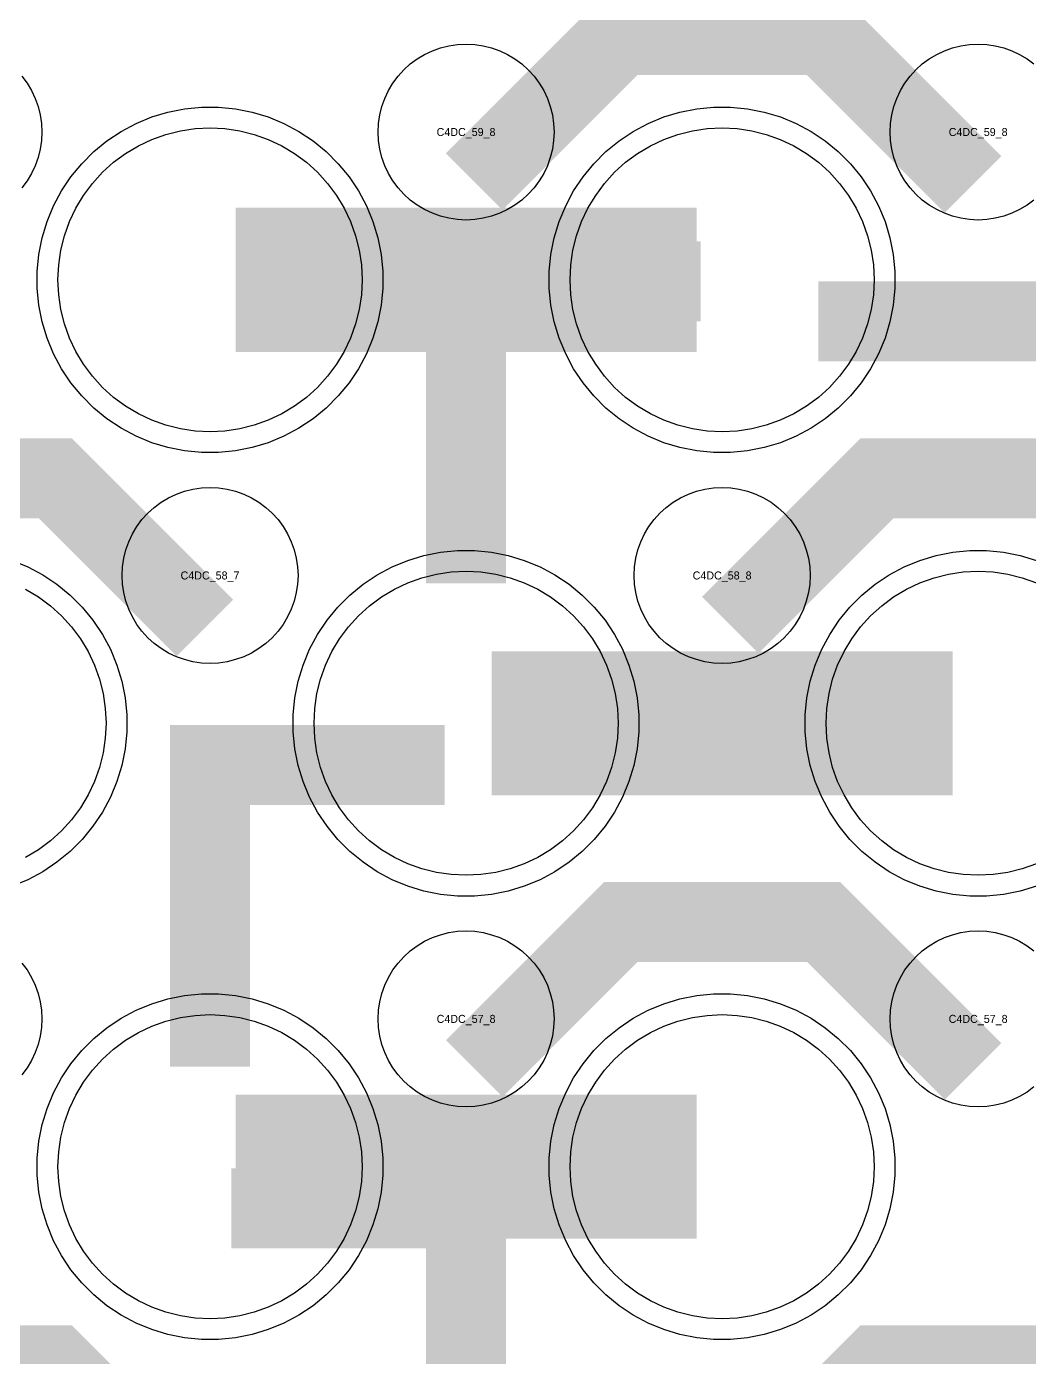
# Model space of a CAD drawing. Extents: x -11880 to 11880, y -14992 to 14992.
# Drawn here: x -9577.3 to -9264, y -7001 to -6585.2 of the extents above; entities that cross this region are included whole.
import ezdxf
from ezdxf.enums import TextEntityAlignment as Align

# ---------------------------------------------------------------- set-up
doc = ezdxf.new("R2010")
doc.units = 0
doc.header["$MEASUREMENT"] = 0
for name, color, linetype in [('GDS_775_DT_237', 138, 'CONTINUOUS'), ('RDL1_FS', 34, 'CONTINUOUS'), ('RDL_BS', 160, 'CONTINUOUS')]:
    doc.layers.add(name, color=color, linetype=linetype)

msp = doc.modelspace()

# ---------------------------------------------------------------- linework, layer by layer
at = {"layer": 'RDL1_FS', "color": 240, "true_color": 0xed1f24}
for points in [[(-9520, -6711.794), (-9524.657, -6711.565), (-9529.268, -6710.881), (-9533.791, -6709.749), (-9538.181, -6708.177), (-9542.395, -6706.185), (-9546.395, -6703.787), (-9550.14, -6701.009), (-9553.594, -6697.879), (-9556.724, -6694.425), (-9559.502, -6690.68), (-9561.9, -6686.68), (-9563.892, -6682.466), (-9565.464, -6678.076), (-9566.596, -6673.553), (-9567.28, -6668.942), (-9567.509, -6664.285), (-9567.28, -6659.628), (-9566.596, -6655.017), (-9565.464, -6650.494), (-9563.892, -6646.104), (-9561.9, -6641.89), (-9559.502, -6637.89), (-9556.724, -6634.145), (-9553.594, -6630.691), (-9550.14, -6627.561), (-9546.395, -6624.783), (-9542.395, -6622.385), (-9538.181, -6620.393), (-9533.791, -6618.821), (-9529.268, -6617.689), (-9524.657, -6617.005), (-9520, -6616.776), (-9515.343, -6617.005), (-9510.732, -6617.689), (-9506.209, -6618.821), (-9501.819, -6620.393), (-9497.605, -6622.385), (-9493.605, -6624.783), (-9489.86, -6627.561), (-9486.406, -6630.691), (-9483.276, -6634.145), (-9480.498, -6637.89), (-9478.1, -6641.89), (-9476.108, -6646.104), (-9474.536, -6650.494), (-9473.404, -6655.017), (-9472.72, -6659.628), (-9472.491, -6664.285), (-9472.72, -6668.942), (-9473.404, -6673.553), (-9474.536, -6678.076), (-9476.108, -6682.466), (-9478.1, -6686.68), (-9480.498, -6690.68), (-9483.276, -6694.425), (-9486.406, -6697.879), (-9489.86, -6701.009), (-9493.605, -6703.787), (-9497.605, -6706.185), (-9501.819, -6708.177), (-9506.209, -6709.749), (-9510.732, -6710.881), (-9515.343, -6711.565)], [(-9360, -6711.794), (-9364.657, -6711.565), (-9369.268, -6710.881), (-9373.791, -6709.749), (-9378.181, -6708.177), (-9382.395, -6706.185), (-9386.395, -6703.787), (-9390.14, -6701.009), (-9393.594, -6697.879), (-9396.724, -6694.425), (-9399.502, -6690.68), (-9401.9, -6686.68), (-9403.892, -6682.466), (-9405.464, -6678.076), (-9406.596, -6673.553), (-9407.28, -6668.942), (-9407.509, -6664.285), (-9407.28, -6659.628), (-9406.596, -6655.017), (-9405.464, -6650.494), (-9403.892, -6646.104), (-9401.9, -6641.89), (-9399.502, -6637.89), (-9396.724, -6634.145), (-9393.594, -6630.691), (-9390.14, -6627.561), (-9386.395, -6624.783), (-9382.395, -6622.385), (-9378.181, -6620.393), (-9373.791, -6618.821), (-9369.268, -6617.689), (-9364.657, -6617.005), (-9360, -6616.776), (-9355.343, -6617.005), (-9350.732, -6617.689), (-9346.209, -6618.821), (-9341.819, -6620.393), (-9337.605, -6622.385), (-9333.605, -6624.783), (-9329.86, -6627.561), (-9326.406, -6630.691), (-9323.276, -6634.145), (-9320.498, -6637.89), (-9318.1, -6641.89), (-9316.108, -6646.104), (-9314.536, -6650.494), (-9313.404, -6655.017), (-9312.72, -6659.628), (-9312.491, -6664.285), (-9312.72, -6668.942), (-9313.404, -6673.553), (-9314.536, -6678.076), (-9316.108, -6682.466), (-9318.1, -6686.68), (-9320.498, -6690.68), (-9323.276, -6694.425), (-9326.406, -6697.879), (-9329.86, -6701.009), (-9333.605, -6703.787), (-9337.605, -6706.185), (-9341.819, -6708.177), (-9346.209, -6709.749), (-9350.732, -6710.881), (-9355.343, -6711.565)], [(-9440, -6850.359), (-9444.657, -6850.13), (-9449.268, -6849.446), (-9453.791, -6848.314), (-9458.181, -6846.742), (-9462.395, -6844.75), (-9466.395, -6842.352), (-9470.14, -6839.574), (-9473.594, -6836.444), (-9476.724, -6832.99), (-9479.502, -6829.245), (-9481.9, -6825.245), (-9483.892, -6821.031), (-9485.464, -6816.641), (-9486.596, -6812.118), (-9487.28, -6807.507), (-9487.509, -6802.85), (-9487.28, -6798.193), (-9486.596, -6793.582), (-9485.464, -6789.059), (-9483.892, -6784.669), (-9481.9, -6780.455), (-9479.502, -6776.455), (-9476.724, -6772.71), (-9473.594, -6769.256), (-9470.14, -6766.126), (-9466.395, -6763.348), (-9462.395, -6760.95), (-9458.181, -6758.958), (-9453.791, -6757.386), (-9449.268, -6756.254), (-9444.657, -6755.57), (-9440, -6755.341), (-9435.343, -6755.57), (-9430.732, -6756.254), (-9426.209, -6757.386), (-9421.819, -6758.958), (-9417.605, -6760.95), (-9413.605, -6763.348), (-9409.86, -6766.126), (-9406.406, -6769.256), (-9403.276, -6772.71), (-9400.498, -6776.455), (-9398.1, -6780.455), (-9396.108, -6784.669), (-9394.536, -6789.059), (-9393.404, -6793.582), (-9392.72, -6798.193), (-9392.491, -6802.85), (-9392.72, -6807.507), (-9393.404, -6812.118), (-9394.536, -6816.641), (-9396.108, -6821.031), (-9398.1, -6825.245), (-9400.498, -6829.245), (-9403.276, -6832.99), (-9406.406, -6836.444), (-9409.86, -6839.574), (-9413.605, -6842.352), (-9417.605, -6844.75), (-9421.819, -6846.742), (-9426.209, -6848.314), (-9430.732, -6849.446), (-9435.343, -6850.13)], [(-9520, -6988.919), (-9524.657, -6988.69), (-9529.268, -6988.006), (-9533.791, -6986.874), (-9538.181, -6985.302), (-9542.395, -6983.31), (-9546.395, -6980.912), (-9550.14, -6978.134), (-9553.594, -6975.004), (-9556.724, -6971.55), (-9559.502, -6967.805), (-9561.9, -6963.805), (-9563.892, -6959.591), (-9565.464, -6955.201), (-9566.596, -6950.678), (-9567.28, -6946.067), (-9567.509, -6941.41), (-9567.28, -6936.753), (-9566.596, -6932.142), (-9565.464, -6927.619), (-9563.892, -6923.229), (-9561.9, -6919.015), (-9559.502, -6915.015), (-9556.724, -6911.27), (-9553.594, -6907.816), (-9550.14, -6904.686), (-9546.395, -6901.908), (-9542.395, -6899.51), (-9538.181, -6897.518), (-9533.791, -6895.946), (-9529.268, -6894.814), (-9524.657, -6894.13), (-9520, -6893.901), (-9515.343, -6894.13), (-9510.732, -6894.814), (-9506.209, -6895.946), (-9501.819, -6897.518), (-9497.605, -6899.51), (-9493.605, -6901.908), (-9489.86, -6904.686), (-9486.406, -6907.816), (-9483.276, -6911.27), (-9480.498, -6915.015), (-9478.1, -6919.015), (-9476.108, -6923.229), (-9474.536, -6927.619), (-9473.404, -6932.142), (-9472.72, -6936.753), (-9472.491, -6941.41), (-9472.72, -6946.067), (-9473.404, -6950.678), (-9474.536, -6955.201), (-9476.108, -6959.591), (-9478.1, -6963.805), (-9480.498, -6967.805), (-9483.276, -6971.55), (-9486.406, -6975.004), (-9489.86, -6978.134), (-9493.605, -6980.912), (-9497.605, -6983.31), (-9501.819, -6985.302), (-9506.209, -6986.874), (-9510.732, -6988.006), (-9515.343, -6988.69)], [(-9360, -6988.919), (-9364.657, -6988.69), (-9369.268, -6988.006), (-9373.791, -6986.874), (-9378.181, -6985.302), (-9382.395, -6983.31), (-9386.395, -6980.912), (-9390.14, -6978.134), (-9393.594, -6975.004), (-9396.724, -6971.55), (-9399.502, -6967.805), (-9401.9, -6963.805), (-9403.892, -6959.591), (-9405.464, -6955.201), (-9406.596, -6950.678), (-9407.28, -6946.067), (-9407.509, -6941.41), (-9407.28, -6936.753), (-9406.596, -6932.142), (-9405.464, -6927.619), (-9403.892, -6923.229), (-9401.9, -6919.015), (-9399.502, -6915.015), (-9396.724, -6911.27), (-9393.594, -6907.816), (-9390.14, -6904.686), (-9386.395, -6901.908), (-9382.395, -6899.51), (-9378.181, -6897.518), (-9373.791, -6895.946), (-9369.268, -6894.814), (-9364.657, -6894.13), (-9360, -6893.901), (-9355.343, -6894.13), (-9350.732, -6894.814), (-9346.209, -6895.946), (-9341.819, -6897.518), (-9337.605, -6899.51), (-9333.605, -6901.908), (-9329.86, -6904.686), (-9326.406, -6907.816), (-9323.276, -6911.27), (-9320.498, -6915.015), (-9318.1, -6919.015), (-9316.108, -6923.229), (-9314.536, -6927.619), (-9313.404, -6932.142), (-9312.72, -6936.753), (-9312.491, -6941.41), (-9312.72, -6946.067), (-9313.404, -6950.678), (-9314.536, -6955.201), (-9316.108, -6959.591), (-9318.1, -6963.805), (-9320.498, -6967.805), (-9323.276, -6971.55), (-9326.406, -6975.004), (-9329.86, -6978.134), (-9333.605, -6980.912), (-9337.605, -6983.31), (-9341.819, -6985.302), (-9346.209, -6986.874), (-9350.732, -6988.006), (-9355.343, -6988.69)]]:
    msp.add_lwpolyline(points, close=True, dxfattribs=at)
for points in [[(-9511.998, -6664.285, 45, 45, 0), (-9439.998, -6664.285, 45, 45, 0)], [(-9439.998, -6664.285, 45, 45, 0), (-9367.998, -6664.285, 45, 45, 0)], [(-9431.998, -6802.85, 45, 45, 0), (-9359.998, -6802.85, 45, 45, 0)], [(-9359.998, -6802.85, 45, 45, 0), (-9287.998, -6802.85, 45, 45, 0)], [(-9511.998, -6941.41, 45, 45, 0), (-9439.998, -6941.41, 45, 45, 0)], [(-9439.998, -6941.41, 45, 45, 0), (-9367.998, -6941.41, 45, 45, 0)]]:
    msp.add_lwpolyline(points, format="xyseb", dxfattribs=at)
msp.add_lwpolyline([(-9261.819, -6846.742), (-9266.209, -6848.314), (-9270.732, -6849.446), (-9275.343, -6850.13), (-9280, -6850.359), (-9284.657, -6850.13), (-9289.268, -6849.446), (-9293.791, -6848.314), (-9298.181, -6846.742), (-9302.395, -6844.75), (-9306.395, -6842.352), (-9310.14, -6839.574), (-9313.594, -6836.444), (-9316.724, -6832.99), (-9319.502, -6829.245), (-9321.9, -6825.245), (-9323.892, -6821.031), (-9325.464, -6816.641), (-9326.596, -6812.118), (-9327.28, -6807.507), (-9327.509, -6802.85), (-9327.28, -6798.193), (-9326.596, -6793.582), (-9325.464, -6789.059), (-9323.892, -6784.669), (-9321.9, -6780.455), (-9319.502, -6776.455), (-9316.724, -6772.71), (-9313.594, -6769.256), (-9310.14, -6766.126), (-9306.395, -6763.348), (-9302.395, -6760.95), (-9298.181, -6758.958), (-9293.791, -6757.386), (-9289.268, -6756.254), (-9284.657, -6755.57), (-9280, -6755.341), (-9275.343, -6755.57), (-9270.732, -6756.254), (-9266.209, -6757.386), (-9261.819, -6758.958)], dxfattribs=at)
at = {"layer": 'RDL1_FS'}
msp.add_lwpolyline([(-9577.605, -6760.95), (-9573.605, -6763.348), (-9569.86, -6766.126), (-9566.406, -6769.256), (-9563.276, -6772.71), (-9560.498, -6776.455), (-9558.1, -6780.455), (-9556.108, -6784.669), (-9554.536, -6789.059), (-9553.404, -6793.582), (-9552.72, -6798.193), (-9552.491, -6802.85), (-9552.72, -6807.507), (-9553.404, -6812.118), (-9554.536, -6816.641), (-9556.108, -6821.031), (-9558.1, -6825.245), (-9560.498, -6829.245), (-9563.276, -6832.99), (-9566.406, -6836.444), (-9569.86, -6839.574), (-9573.605, -6842.352), (-9577.605, -6844.75)], dxfattribs=at)
at = {"layer": 'RDL_BS'}
for points in [[(-9437.438, -6633.599, 25, 25, 0), (-9391.623, -6587.784, 25, 25, 0), (-9358.07, -6587.784, 25, 25, 0)], [(-9281.599, -6634.498, 25, 25, 0), (-9328.313, -6587.784, 25, 25, 0), (-9358.071, -6587.784, 25, 25, 0)], [(-9521.599, -6773.063, 25, 25, 0), (-9568.313, -6726.349, 25, 25, 0), (-9598.071, -6726.349, 25, 25, 0)], [(-9357.438, -6772.164, 25, 25, 0), (-9311.623, -6726.349, 25, 25, 0), (-9278.07, -6726.349, 25, 25, 0)], [(-9201.599, -6773.063, 25, 25, 0), (-9248.313, -6726.349, 25, 25, 0), (-9278.071, -6726.349, 25, 25, 0)], [(-9437.438, -6910.724, 25, 25, 0), (-9391.623, -6864.909, 25, 25, 0), (-9358.07, -6864.909, 25, 25, 0)], [(-9281.599, -6911.623, 25, 25, 0), (-9328.313, -6864.909, 25, 25, 0), (-9358.071, -6864.909, 25, 25, 0)], [(-9521.599, -7050.188, 25, 25, 0), (-9568.313, -7003.474, 25, 25, 0), (-9598.071, -7003.474, 25, 25, 0)], [(-9357.438, -7049.289, 25, 25, 0), (-9311.623, -7003.474, 25, 25, 0), (-9278.07, -7003.474, 25, 25, 0)], [(-9201.599, -7050.188, 25, 25, 0), (-9248.313, -7003.474, 25, 25, 0), (-9278.071, -7003.474, 25, 25, 0)]]:
    msp.add_lwpolyline(points, format="xyseb", dxfattribs=at)
for points in [[(-9440, -6645.591), (-9442.693, -6645.459), (-9445.365, -6645.063), (-9447.984, -6644.406), (-9450.519, -6643.499), (-9452.956, -6642.347), (-9455.28, -6640.954), (-9457.443, -6639.351), (-9459.442, -6637.539), (-9461.254, -6635.54), (-9462.857, -6633.377), (-9464.25, -6631.053), (-9465.402, -6628.616), (-9466.309, -6626.081), (-9466.966, -6623.462), (-9467.362, -6620.79), (-9467.494, -6618.097), (-9467.362, -6615.404), (-9466.966, -6612.732), (-9466.309, -6610.113), (-9465.402, -6607.578), (-9464.25, -6605.141), (-9462.857, -6602.817), (-9461.254, -6600.654), (-9459.442, -6598.655), (-9457.443, -6596.843), (-9455.28, -6595.24), (-9452.956, -6593.847), (-9450.519, -6592.695), (-9447.984, -6591.788), (-9445.365, -6591.131), (-9442.693, -6590.735), (-9440, -6590.603), (-9437.307, -6590.735), (-9434.635, -6591.131), (-9432.016, -6591.788), (-9429.481, -6592.695), (-9427.044, -6593.847), (-9424.72, -6595.24), (-9422.557, -6596.843), (-9420.558, -6598.655), (-9418.746, -6600.654), (-9417.143, -6602.817), (-9415.75, -6605.141), (-9414.598, -6607.578), (-9413.691, -6610.113), (-9413.034, -6612.732), (-9412.638, -6615.404), (-9412.506, -6618.097), (-9412.638, -6620.79), (-9413.034, -6623.462), (-9413.691, -6626.081), (-9414.598, -6628.616), (-9415.75, -6631.053), (-9417.143, -6633.377), (-9418.746, -6635.54), (-9420.558, -6637.539), (-9422.557, -6639.351), (-9424.72, -6640.954), (-9427.044, -6642.347), (-9429.481, -6643.499), (-9432.016, -6644.406), (-9434.635, -6645.063), (-9437.307, -6645.459)], [(-9520, -6784.156), (-9522.693, -6784.024), (-9525.365, -6783.628), (-9527.984, -6782.971), (-9530.519, -6782.064), (-9532.956, -6780.912), (-9535.28, -6779.519), (-9537.443, -6777.916), (-9539.442, -6776.104), (-9541.254, -6774.105), (-9542.857, -6771.942), (-9544.25, -6769.618), (-9545.402, -6767.181), (-9546.309, -6764.646), (-9546.966, -6762.027), (-9547.362, -6759.355), (-9547.494, -6756.662), (-9547.362, -6753.969), (-9546.966, -6751.297), (-9546.309, -6748.678), (-9545.402, -6746.143), (-9544.25, -6743.706), (-9542.857, -6741.382), (-9541.254, -6739.219), (-9539.442, -6737.22), (-9537.443, -6735.408), (-9535.28, -6733.805), (-9532.956, -6732.412), (-9530.519, -6731.26), (-9527.984, -6730.353), (-9525.365, -6729.696), (-9522.693, -6729.3), (-9520, -6729.168), (-9517.307, -6729.3), (-9514.635, -6729.696), (-9512.016, -6730.353), (-9509.481, -6731.26), (-9507.044, -6732.412), (-9504.72, -6733.805), (-9502.557, -6735.408), (-9500.558, -6737.22), (-9498.746, -6739.219), (-9497.143, -6741.382), (-9495.75, -6743.706), (-9494.598, -6746.143), (-9493.691, -6748.678), (-9493.034, -6751.297), (-9492.638, -6753.969), (-9492.506, -6756.662), (-9492.638, -6759.355), (-9493.034, -6762.027), (-9493.691, -6764.646), (-9494.598, -6767.181), (-9495.75, -6769.618), (-9497.143, -6771.942), (-9498.746, -6774.105), (-9500.558, -6776.104), (-9502.557, -6777.916), (-9504.72, -6779.519), (-9507.044, -6780.912), (-9509.481, -6782.064), (-9512.016, -6782.971), (-9514.635, -6783.628), (-9517.307, -6784.024)], [(-9360, -6784.156), (-9362.693, -6784.024), (-9365.365, -6783.628), (-9367.984, -6782.971), (-9370.519, -6782.064), (-9372.956, -6780.912), (-9375.28, -6779.519), (-9377.443, -6777.916), (-9379.442, -6776.104), (-9381.254, -6774.105), (-9382.857, -6771.942), (-9384.25, -6769.618), (-9385.402, -6767.181), (-9386.309, -6764.646), (-9386.966, -6762.027), (-9387.362, -6759.355), (-9387.494, -6756.662), (-9387.362, -6753.969), (-9386.966, -6751.297), (-9386.309, -6748.678), (-9385.402, -6746.143), (-9384.25, -6743.706), (-9382.857, -6741.382), (-9381.254, -6739.219), (-9379.442, -6737.22), (-9377.443, -6735.408), (-9375.28, -6733.805), (-9372.956, -6732.412), (-9370.519, -6731.26), (-9367.984, -6730.353), (-9365.365, -6729.696), (-9362.693, -6729.3), (-9360, -6729.168), (-9357.307, -6729.3), (-9354.635, -6729.696), (-9352.016, -6730.353), (-9349.481, -6731.26), (-9347.044, -6732.412), (-9344.72, -6733.805), (-9342.557, -6735.408), (-9340.558, -6737.22), (-9338.746, -6739.219), (-9337.143, -6741.382), (-9335.75, -6743.706), (-9334.598, -6746.143), (-9333.691, -6748.678), (-9333.034, -6751.297), (-9332.638, -6753.969), (-9332.506, -6756.662), (-9332.638, -6759.355), (-9333.034, -6762.027), (-9333.691, -6764.646), (-9334.598, -6767.181), (-9335.75, -6769.618), (-9337.143, -6771.942), (-9338.746, -6774.105), (-9340.558, -6776.104), (-9342.557, -6777.916), (-9344.72, -6779.519), (-9347.044, -6780.912), (-9349.481, -6782.064), (-9352.016, -6782.971), (-9354.635, -6783.628), (-9357.307, -6784.024)], [(-9440, -6922.716), (-9442.693, -6922.584), (-9445.365, -6922.188), (-9447.984, -6921.531), (-9450.519, -6920.624), (-9452.956, -6919.472), (-9455.28, -6918.079), (-9457.443, -6916.476), (-9459.442, -6914.664), (-9461.254, -6912.665), (-9462.857, -6910.502), (-9464.25, -6908.178), (-9465.402, -6905.741), (-9466.309, -6903.206), (-9466.966, -6900.587), (-9467.362, -6897.915), (-9467.494, -6895.222), (-9467.362, -6892.529), (-9466.966, -6889.857), (-9466.309, -6887.238), (-9465.402, -6884.703), (-9464.25, -6882.266), (-9462.857, -6879.942), (-9461.254, -6877.779), (-9459.442, -6875.78), (-9457.443, -6873.968), (-9455.28, -6872.365), (-9452.956, -6870.972), (-9450.519, -6869.82), (-9447.984, -6868.913), (-9445.365, -6868.256), (-9442.693, -6867.86), (-9440, -6867.728), (-9437.307, -6867.86), (-9434.635, -6868.256), (-9432.016, -6868.913), (-9429.481, -6869.82), (-9427.044, -6870.972), (-9424.72, -6872.365), (-9422.557, -6873.968), (-9420.558, -6875.78), (-9418.746, -6877.779), (-9417.143, -6879.942), (-9415.75, -6882.266), (-9414.598, -6884.703), (-9413.691, -6887.238), (-9413.034, -6889.857), (-9412.638, -6892.529), (-9412.506, -6895.222), (-9412.638, -6897.915), (-9413.034, -6900.587), (-9413.691, -6903.206), (-9414.598, -6905.741), (-9415.75, -6908.178), (-9417.143, -6910.502), (-9418.746, -6912.665), (-9420.558, -6914.664), (-9422.557, -6916.476), (-9424.72, -6918.079), (-9427.044, -6919.472), (-9429.481, -6920.624), (-9432.016, -6921.531), (-9434.635, -6922.188), (-9437.307, -6922.584)]]:
    msp.add_lwpolyline(points, close=True, dxfattribs=at)
for points in [[(-9262.557, -6639.351), (-9264.72, -6640.954), (-9267.044, -6642.347), (-9269.481, -6643.499), (-9272.016, -6644.406), (-9274.635, -6645.063), (-9277.307, -6645.459), (-9280, -6645.591), (-9282.693, -6645.459), (-9285.365, -6645.063), (-9287.984, -6644.406), (-9290.519, -6643.499), (-9292.956, -6642.347), (-9295.28, -6640.954), (-9297.443, -6639.351), (-9299.442, -6637.539), (-9301.254, -6635.54), (-9302.857, -6633.377), (-9304.25, -6631.053), (-9305.402, -6628.616), (-9306.309, -6626.081), (-9306.966, -6623.462), (-9307.362, -6620.79), (-9307.494, -6618.097), (-9307.362, -6615.404), (-9306.966, -6612.732), (-9306.309, -6610.113), (-9305.402, -6607.578), (-9304.25, -6605.141), (-9302.857, -6602.817), (-9301.254, -6600.654), (-9299.442, -6598.655), (-9297.443, -6596.843), (-9295.28, -6595.24), (-9292.956, -6593.847), (-9290.519, -6592.695), (-9287.984, -6591.788), (-9285.365, -6591.131), (-9282.693, -6590.735), (-9280, -6590.603), (-9277.307, -6590.735), (-9274.635, -6591.131), (-9272.016, -6591.788), (-9269.481, -6592.695), (-9267.044, -6593.847), (-9264.72, -6595.24), (-9262.557, -6596.843)], [(-9578.746, -6600.654), (-9577.143, -6602.817), (-9575.75, -6605.141), (-9574.598, -6607.578), (-9573.691, -6610.113), (-9573.034, -6612.732), (-9572.638, -6615.404), (-9572.506, -6618.097), (-9572.638, -6620.79), (-9573.034, -6623.462), (-9573.691, -6626.081), (-9574.598, -6628.616), (-9575.75, -6631.053), (-9577.143, -6633.377), (-9578.746, -6635.54)], [(-9581.795, -6751.944), (-9576.885, -6753.975), (-9572.223, -6756.467), (-9567.809, -6759.414), (-9563.708, -6762.776), (-9559.926, -6766.558), (-9556.564, -6770.659), (-9553.617, -6775.073), (-9551.125, -6779.735), (-9549.094, -6784.645), (-9547.563, -6789.685), (-9546.517, -6794.912), (-9546, -6800.206), (-9546, -6805.494), (-9546.517, -6810.788), (-9547.563, -6816.015), (-9549.094, -6821.055), (-9551.125, -6825.965), (-9553.617, -6830.627), (-9556.564, -6835.041), (-9559.926, -6839.142), (-9563.708, -6842.924), (-9567.809, -6846.286), (-9572.223, -6849.233), (-9576.885, -6851.725), (-9581.795, -6853.756)], [(-9262.557, -6916.476), (-9264.72, -6918.079), (-9267.044, -6919.472), (-9269.481, -6920.624), (-9272.016, -6921.531), (-9274.635, -6922.188), (-9277.307, -6922.584), (-9280, -6922.716), (-9282.693, -6922.584), (-9285.365, -6922.188), (-9287.984, -6921.531), (-9290.519, -6920.624), (-9292.956, -6919.472), (-9295.28, -6918.079), (-9297.443, -6916.476), (-9299.442, -6914.664), (-9301.254, -6912.665), (-9302.857, -6910.502), (-9304.25, -6908.178), (-9305.402, -6905.741), (-9306.309, -6903.206), (-9306.966, -6900.587), (-9307.362, -6897.915), (-9307.494, -6895.222), (-9307.362, -6892.529), (-9306.966, -6889.857), (-9306.309, -6887.238), (-9305.402, -6884.703), (-9304.25, -6882.266), (-9302.857, -6879.942), (-9301.254, -6877.779), (-9299.442, -6875.78), (-9297.443, -6873.968), (-9295.28, -6872.365), (-9292.956, -6870.972), (-9290.519, -6869.82), (-9287.984, -6868.913), (-9285.365, -6868.256), (-9282.693, -6867.86), (-9280, -6867.728), (-9277.307, -6867.86), (-9274.635, -6868.256), (-9272.016, -6868.913), (-9269.481, -6869.82), (-9267.044, -6870.972), (-9264.72, -6872.365), (-9262.557, -6873.968)], [(-9578.746, -6877.779), (-9577.143, -6879.942), (-9575.75, -6882.266), (-9574.598, -6884.703), (-9573.691, -6887.238), (-9573.034, -6889.857), (-9572.638, -6892.529), (-9572.506, -6895.222), (-9572.638, -6897.915), (-9573.034, -6900.587), (-9573.691, -6903.206), (-9574.598, -6905.741), (-9575.75, -6908.178), (-9577.143, -6910.502), (-9578.746, -6912.665)]]:
    msp.add_lwpolyline(points, dxfattribs=at)
at = {"layer": 'RDL_BS', "color": 240, "true_color": 0xed1f24}
for points in [[(-9522.644, -6718.285), (-9527.938, -6717.768), (-9533.165, -6716.722), (-9538.205, -6715.191), (-9543.115, -6713.16), (-9547.777, -6710.668), (-9552.191, -6707.721), (-9556.292, -6704.359), (-9560.074, -6700.577), (-9563.436, -6696.476), (-9566.383, -6692.062), (-9568.875, -6687.4), (-9570.906, -6682.49), (-9572.437, -6677.45), (-9573.483, -6672.223), (-9574, -6666.929), (-9574, -6661.641), (-9573.483, -6656.347), (-9572.437, -6651.12), (-9570.906, -6646.08), (-9568.875, -6641.17), (-9566.383, -6636.508), (-9563.436, -6632.094), (-9560.074, -6627.993), (-9556.292, -6624.211), (-9552.191, -6620.849), (-9547.777, -6617.902), (-9543.115, -6615.41), (-9538.205, -6613.379), (-9533.165, -6611.848), (-9527.938, -6610.802), (-9522.644, -6610.285), (-9517.356, -6610.285), (-9512.062, -6610.802), (-9506.835, -6611.848), (-9501.795, -6613.379), (-9496.885, -6615.41), (-9492.223, -6617.902), (-9487.809, -6620.849), (-9483.708, -6624.211), (-9479.926, -6627.993), (-9476.564, -6632.094), (-9473.617, -6636.508), (-9471.125, -6641.17), (-9469.094, -6646.08), (-9467.563, -6651.12), (-9466.517, -6656.347), (-9466, -6661.641), (-9466, -6666.929), (-9466.517, -6672.223), (-9467.563, -6677.45), (-9469.094, -6682.49), (-9471.125, -6687.4), (-9473.617, -6692.062), (-9476.564, -6696.476), (-9479.926, -6700.577), (-9483.708, -6704.359), (-9487.809, -6707.721), (-9492.223, -6710.668), (-9496.885, -6713.16), (-9501.795, -6715.191), (-9506.835, -6716.722), (-9512.062, -6717.768), (-9517.356, -6718.285)], [(-9362.644, -6718.285), (-9367.938, -6717.768), (-9373.165, -6716.722), (-9378.205, -6715.191), (-9383.115, -6713.16), (-9387.777, -6710.668), (-9392.191, -6707.721), (-9396.292, -6704.359), (-9400.074, -6700.577), (-9403.436, -6696.476), (-9406.383, -6692.062), (-9408.875, -6687.4), (-9410.906, -6682.49), (-9412.437, -6677.45), (-9413.483, -6672.223), (-9414, -6666.929), (-9414, -6661.641), (-9413.483, -6656.347), (-9412.437, -6651.12), (-9410.906, -6646.08), (-9408.875, -6641.17), (-9406.383, -6636.508), (-9403.436, -6632.094), (-9400.074, -6627.993), (-9396.292, -6624.211), (-9392.191, -6620.849), (-9387.777, -6617.902), (-9383.115, -6615.41), (-9378.205, -6613.379), (-9373.165, -6611.848), (-9367.938, -6610.802), (-9362.644, -6610.285), (-9357.356, -6610.285), (-9352.062, -6610.802), (-9346.835, -6611.848), (-9341.795, -6613.379), (-9336.885, -6615.41), (-9332.223, -6617.902), (-9327.809, -6620.849), (-9323.708, -6624.211), (-9319.926, -6627.993), (-9316.564, -6632.094), (-9313.617, -6636.508), (-9311.125, -6641.17), (-9309.094, -6646.08), (-9307.563, -6651.12), (-9306.517, -6656.347), (-9306, -6661.641), (-9306, -6666.929), (-9306.517, -6672.223), (-9307.563, -6677.45), (-9309.094, -6682.49), (-9311.125, -6687.4), (-9313.617, -6692.062), (-9316.564, -6696.476), (-9319.926, -6700.577), (-9323.708, -6704.359), (-9327.809, -6707.721), (-9332.223, -6710.668), (-9336.885, -6713.16), (-9341.795, -6715.191), (-9346.835, -6716.722), (-9352.062, -6717.768), (-9357.356, -6718.285)], [(-9442.644, -6856.85), (-9447.938, -6856.333), (-9453.165, -6855.287), (-9458.205, -6853.756), (-9463.115, -6851.725), (-9467.777, -6849.233), (-9472.191, -6846.286), (-9476.292, -6842.924), (-9480.074, -6839.142), (-9483.436, -6835.041), (-9486.383, -6830.627), (-9488.875, -6825.965), (-9490.906, -6821.055), (-9492.437, -6816.015), (-9493.483, -6810.788), (-9494, -6805.494), (-9494, -6800.206), (-9493.483, -6794.912), (-9492.437, -6789.685), (-9490.906, -6784.645), (-9488.875, -6779.735), (-9486.383, -6775.073), (-9483.436, -6770.659), (-9480.074, -6766.558), (-9476.292, -6762.776), (-9472.191, -6759.414), (-9467.777, -6756.467), (-9463.115, -6753.975), (-9458.205, -6751.944), (-9453.165, -6750.413), (-9447.938, -6749.367), (-9442.644, -6748.85), (-9437.356, -6748.85), (-9432.062, -6749.367), (-9426.835, -6750.413), (-9421.795, -6751.944), (-9416.885, -6753.975), (-9412.223, -6756.467), (-9407.809, -6759.414), (-9403.708, -6762.776), (-9399.926, -6766.558), (-9396.564, -6770.659), (-9393.617, -6775.073), (-9391.125, -6779.735), (-9389.094, -6784.645), (-9387.563, -6789.685), (-9386.517, -6794.912), (-9386, -6800.206), (-9386, -6805.494), (-9386.517, -6810.788), (-9387.563, -6816.015), (-9389.094, -6821.055), (-9391.125, -6825.965), (-9393.617, -6830.627), (-9396.564, -6835.041), (-9399.926, -6839.142), (-9403.708, -6842.924), (-9407.809, -6846.286), (-9412.223, -6849.233), (-9416.885, -6851.725), (-9421.795, -6853.756), (-9426.835, -6855.287), (-9432.062, -6856.333), (-9437.356, -6856.85)], [(-9522.644, -6995.41), (-9527.938, -6994.893), (-9533.165, -6993.847), (-9538.205, -6992.316), (-9543.115, -6990.285), (-9547.777, -6987.793), (-9552.191, -6984.846), (-9556.292, -6981.484), (-9560.074, -6977.702), (-9563.436, -6973.601), (-9566.383, -6969.187), (-9568.875, -6964.525), (-9570.906, -6959.615), (-9572.437, -6954.575), (-9573.483, -6949.348), (-9574, -6944.054), (-9574, -6938.766), (-9573.483, -6933.472), (-9572.437, -6928.245), (-9570.906, -6923.205), (-9568.875, -6918.295), (-9566.383, -6913.633), (-9563.436, -6909.219), (-9560.074, -6905.118), (-9556.292, -6901.336), (-9552.191, -6897.974), (-9547.777, -6895.027), (-9543.115, -6892.535), (-9538.205, -6890.504), (-9533.165, -6888.973), (-9527.938, -6887.927), (-9522.644, -6887.41), (-9517.356, -6887.41), (-9512.062, -6887.927), (-9506.835, -6888.973), (-9501.795, -6890.504), (-9496.885, -6892.535), (-9492.223, -6895.027), (-9487.809, -6897.974), (-9483.708, -6901.336), (-9479.926, -6905.118), (-9476.564, -6909.219), (-9473.617, -6913.633), (-9471.125, -6918.295), (-9469.094, -6923.205), (-9467.563, -6928.245), (-9466.517, -6933.472), (-9466, -6938.766), (-9466, -6944.054), (-9466.517, -6949.348), (-9467.563, -6954.575), (-9469.094, -6959.615), (-9471.125, -6964.525), (-9473.617, -6969.187), (-9476.564, -6973.601), (-9479.926, -6977.702), (-9483.708, -6981.484), (-9487.809, -6984.846), (-9492.223, -6987.793), (-9496.885, -6990.285), (-9501.795, -6992.316), (-9506.835, -6993.847), (-9512.062, -6994.893), (-9517.356, -6995.41)], [(-9362.644, -6995.41), (-9367.938, -6994.893), (-9373.165, -6993.847), (-9378.205, -6992.316), (-9383.115, -6990.285), (-9387.777, -6987.793), (-9392.191, -6984.846), (-9396.292, -6981.484), (-9400.074, -6977.702), (-9403.436, -6973.601), (-9406.383, -6969.187), (-9408.875, -6964.525), (-9410.906, -6959.615), (-9412.437, -6954.575), (-9413.483, -6949.348), (-9414, -6944.054), (-9414, -6938.766), (-9413.483, -6933.472), (-9412.437, -6928.245), (-9410.906, -6923.205), (-9408.875, -6918.295), (-9406.383, -6913.633), (-9403.436, -6909.219), (-9400.074, -6905.118), (-9396.292, -6901.336), (-9392.191, -6897.974), (-9387.777, -6895.027), (-9383.115, -6892.535), (-9378.205, -6890.504), (-9373.165, -6888.973), (-9367.938, -6887.927), (-9362.644, -6887.41), (-9357.356, -6887.41), (-9352.062, -6887.927), (-9346.835, -6888.973), (-9341.795, -6890.504), (-9336.885, -6892.535), (-9332.223, -6895.027), (-9327.809, -6897.974), (-9323.708, -6901.336), (-9319.926, -6905.118), (-9316.564, -6909.219), (-9313.617, -6913.633), (-9311.125, -6918.295), (-9309.094, -6923.205), (-9307.563, -6928.245), (-9306.517, -6933.472), (-9306, -6938.766), (-9306, -6944.054), (-9306.517, -6949.348), (-9307.563, -6954.575), (-9309.094, -6959.615), (-9311.125, -6964.525), (-9313.617, -6969.187), (-9316.564, -6973.601), (-9319.926, -6977.702), (-9323.708, -6981.484), (-9327.809, -6984.846), (-9332.223, -6987.793), (-9336.885, -6990.285), (-9341.795, -6992.316), (-9346.835, -6993.847), (-9352.062, -6994.893), (-9357.356, -6995.41)]]:
    msp.add_lwpolyline(points, close=True, dxfattribs=at)
for points in [[(-9440, -6759.08, 25, 25, 0), (-9440, -6652.303, 25, 25, 0)], [(-9452.5, -6664.803, 25, 25, 0), (-9366.667, -6664.803, 25, 25, 0)], [(-9412.944, -6664.803, 25, 25, 0), (-9371.74, -6664.803, 25, 25, 0)], [(-9329.984, -6677.298, 25, 25, 0), (-9220.719, -6677.298, 25, 25, 0)], [(-9440, -6682.772, 25, 25, 0), (-9440, -6728.392, 25, 25, 0)], [(-9520, -6910.14, 25, 25, 0), (-9520, -6803.363, 25, 25, 0)], [(-9532.5, -6815.863, 25, 25, 0), (-9446.667, -6815.863, 25, 25, 0)], [(-9492.944, -6815.863, 25, 25, 0), (-9451.74, -6815.863, 25, 25, 0)], [(-9520, -6833.832, 25, 25, 0), (-9520, -6879.452, 25, 25, 0)], [(-9440, -7048.705, 25, 25, 0), (-9440, -6941.928, 25, 25, 0)], [(-9427.5, -6954.428, 25, 25, 0), (-9513.333, -6954.428, 25, 25, 0)]]:
    msp.add_lwpolyline(points, format="xyseb", dxfattribs=at)
msp.add_lwpolyline([(-9261.795, -6853.756), (-9266.835, -6855.287), (-9272.062, -6856.333), (-9277.356, -6856.85), (-9282.644, -6856.85), (-9287.938, -6856.333), (-9293.165, -6855.287), (-9298.205, -6853.756), (-9303.115, -6851.725), (-9307.777, -6849.233), (-9312.191, -6846.286), (-9316.292, -6842.924), (-9320.074, -6839.142), (-9323.436, -6835.041), (-9326.383, -6830.627), (-9328.875, -6825.965), (-9330.906, -6821.055), (-9332.437, -6816.015), (-9333.483, -6810.788), (-9334, -6805.494), (-9334, -6800.206), (-9333.483, -6794.912), (-9332.437, -6789.685), (-9330.906, -6784.645), (-9328.875, -6779.735), (-9326.383, -6775.073), (-9323.436, -6770.659), (-9320.074, -6766.558), (-9316.292, -6762.776), (-9312.191, -6759.414), (-9307.777, -6756.467), (-9303.115, -6753.975), (-9298.205, -6751.944), (-9293.165, -6750.413), (-9287.938, -6749.367), (-9282.644, -6748.85), (-9277.356, -6748.85), (-9272.062, -6749.367), (-9266.835, -6750.413), (-9261.795, -6751.944)], dxfattribs=at)

# ---------------------------------------------------------------- texts
at = {"layer": 'GDS_775_DT_237'}
for s, p in [('C4DC_59_8', (-9440, -6618.097)), ('C4DC_59_8', (-9440, -6618.097)), ('C4DC_59_8', (-9280, -6618.097)), ('C4DC_59_8', (-9280, -6618.097)), ('C4DC_58_7', (-9520, -6756.662)), ('C4DC_58_7', (-9520, -6756.662)), ('C4DC_58_8', (-9360, -6756.662)), ('C4DC_58_8', (-9360, -6756.662)), ('C4DC_57_8', (-9440, -6895.222)), ('C4DC_57_8', (-9440, -6895.222)), ('C4DC_57_8', (-9280, -6895.222)), ('C4DC_57_8', (-9280, -6895.222))]:
    msp.add_text(s, height=2.5, dxfattribs=at).set_placement(p, align=Align.MIDDLE_CENTER)

doc.saveas('drawing.dxf')
